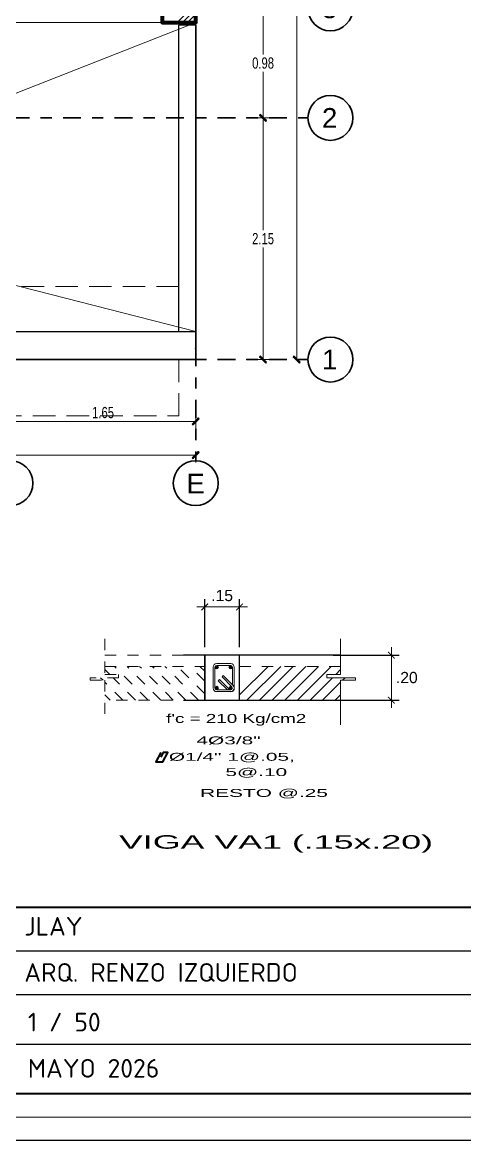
# Model space of a CAD drawing. Header units: millimetres. Extents: x 10559 to 10691, y -16579 to -16550.
# Drawn here: x 10623.51 to 10627.45, y -16579.17 to -16569.22 of the extents above; entities that cross this region are included whole.
import ezdxf
from ezdxf.enums import TextEntityAlignment as Align

# ---------------------------------------------------------------- set-up
doc = ezdxf.new("R2010")
doc.units = ezdxf.units.MM
for name, pattern in [('HIDDEN', [0.375, 0.25, -0.125]), ('Punto & Rayas', [0.335139, 0.15875, -0.088194, 0, -0.088194]), ('TRAZOS', [0.75, 0.5, -0.25])]:
    doc.linetypes.add(name, pattern=pattern)
for name, color, linetype, lineweight in [('ALIGERADO', 116, 'Continuous', 5), ('CIMIENTOS', 8, 'Continuous', 40), ('COLUMNAS', 3, 'Continuous', 80), ('Cotas', 8, 'Continuous', 13), ('CV', 1, 'Continuous', 50), ('LETRAS 1', 8, 'Continuous', 5), ('Muro sin techar', 160, 'Continuous', 40), ('P4', 144, 'Continuous', 40), ('P6', 255, 'Continuous', 20), ('Pluma 0.09', 5, 'Continuous', 0), ('Relleno', 4, 'Continuous', 20), ('VIGAS', 1, 'Continuous', 20)]:
    doc.layers.add(name, color=color, linetype=linetype, lineweight=lineweight)
doc.layers.add('Nuevo_Estructura - Forjados', color=7, linetype='Continuous')
doc.layers.add('Textos', color=8, linetype='Continuous')
doc.layers.add('Nuevo_Estructura - Forjados_Pluma_Nº__209', color=7, linetype='Continuous', lineweight=30, true_color=0x3e4f7b)
doc.layers.add('Nuevo_Estructura - Forjados_Pluma_Nº__219', color=7, linetype='Continuous', lineweight=13, true_color=0x404b6a)
doc.styles.add('ARIAL', font='arial.ttf')
doc.styles.add('Estilo_Generado_1', font='arial.ttf')
doc.styles.add('mahico', font='GOTHIC.TTF', dxfattribs={"width": 0.75})
doc.styles.get("Standard").update_dxf_attribs({"font": 'arial.ttf'})
doc.styles.add('style1', font='arial.ttf')
doc.dimstyles.new('Copia de 50 P', dxfattribs={"dimtxt": 0.1, "dimasz": 0.01, "dimexe": 0.065, "dimexo": 0.0625, "dimgap": 0.025, "dimtad": 1, "dimtih": 1, "dimtoh": 1, "dimzin": 0, "dimdsep": 46, "dimtxsty": 'mahico', "dimblk": 'pa cotas', "dimcen": 0.09, "dimdle": 0.3, "dimclrd": 256, "dimclre": 256, "dimclrt": 256, "dimadec": 0, "dimazin": 0, "dimtfac": 1, "dimtofl": 0, "dimtmove": 0, "dimatfit": 3, "dimfxl": 0.15, "dimfxlon": 1, "dimtolj": 1, "dimtzin": 0, "dimlwd": 5, "dimlwe": 5, "dimarcsym": 0})
doc.dimstyles.new('leo', dxfattribs={"dimtxt": 0.1, "dimasz": 0.06, "dimexe": 0.07, "dimexo": 0.07, "dimgap": 0.05, "dimtad": 2, "dimzin": 4, "dimdsep": 46, "dimtxsty": 'style1', "dimblk": 'ARCHTICK', "dimcen": 2, "dimdle": 0.07, "dimclrd": 256, "dimclre": 256, "dimclrt": 7, "dimaunit": 1, "dimadec": 4, "dimazin": 1, "dimtfac": 1, "dimtix": 1, "dimtmove": 0, "dimatfit": 3, "dimfxl": 0.07, "dimtolj": 1, "dimlwd": 5, "dimarcsym": 0})

# ---------------------------------------------------------------- blocks, each defined once
blk = doc.blocks.new('HTRHTRHTR')
for p, q in [((3400.57, -122.31), (4235.83, -122.31)), ((3944.67, -122.31), (3596.93, -122.31)), ((3909.89, -130.47), (3582.74, -130.47)), ((3909.89, -138.63), (3582.74, -138.63)), ((3909.89, -147.86), (3753.41, -147.86)), ((4235.83, -157.09), (3400.57, -157.09)), ((3400.57, -157.09), (4235.83, -157.09)), ((3770.8, -157.09), (3944.67, -157.09)), ((4244.53, -165.78), (3391.88, -165.78))]:
    blk.add_line(p, q)
at = {"layer": 'P4', "color": 7}
for p, q in [((3400.57, -122.31), (4235.83, -122.31)), ((4235.83, -157.09), (3400.57, -157.09))]:
    blk.add_line(p, q, dxfattribs=at)
at = {"layer": 'P6', "color": 7}
blk.add_line((4240.18, -161.44), (3396.22, -161.44), dxfattribs=at)
at = {"char_height": 3.4774, "attachment_point": 1}
for s, width, heights, insert in [('{\\fISOCPEUR|b0|i0|c0|p34;JLAY}', 4.5892, [0], (3799.74, -124.11)), ('{\\fISOCPEUR|b0|i0|c0|p34;ARQ. RENZO IZQUIERDO}', 60.2049, [0], (3799.74, -132.71)), ('{\\fISOCPEUR|b0|i0|c0|p34;1 / 50}', 38.6139, [0], (3800.4, -141.96)), ('{\\fISOCPEUR|b0|i0|c0|p34;MAYO 2026}', 48.5378, [3.48], (3800.4, -150.57))]:
    blk.add_mtext_dynamic_manual_height_columns(s, width=width, gutter_width=1.07, heights=heights, dxfattribs=dict(at, insert=insert))
blk = doc.blocks.new('Marcador de red estándar')
at = {"layer": 'Nuevo_Estructura - Forjados_Pluma_Nº__209', "color": 167, "linetype": 'Punto & Rayas', "lineweight": 30, "true_color": 0x3e4f7b}
for q in [(-10.9, 0), (-7.9, 0)]:
    blk.add_line((-9.9, 0), q, dxfattribs=at)
at = {"layer": 'Nuevo_Estructura - Forjados_Pluma_Nº__209', "color": 167, "linetype": 'Continuous', "lineweight": 30, "true_color": 0x3e4f7b}
blk.add_circle((-11.1, 0), 0.2, dxfattribs=at)
at = {"layer": 'Nuevo_Estructura - Forjados_Pluma_Nº__209', "color": 167, "linetype": 'Punto & Rayas', "lineweight": 30, "true_color": 0x3e4f7b}
blk.add_point((-9.9, 0), dxfattribs=at)
blk.add_point((-9.9, 0), dxfattribs=at)
at = {"layer": 'Nuevo_Estructura - Forjados_Pluma_Nº__219', "color": 167, "lineweight": 13, "true_color": 0x404b6a, "style": 'Estilo_Generado_1'}
for tag, p in [('AC_MarkerText_1_0', (-10.9725, -0.04)), ('AC_MarkerText_1_1', (11.2275, -0.04))]:
    blk.add_attdef(tag, text='', height=0.175, rotation=270, dxfattribs=at).set_placement(p, align=Align.TOP_CENTER)
blk = doc.blocks.new('Marcador de red estándar_2')
at = {"layer": 'Nuevo_Estructura - Forjados_Pluma_Nº__209', "color": 167, "linetype": 'Punto & Rayas', "lineweight": 30, "true_color": 0x3e4f7b}
for p, q in [((-0.9423, 0), (-4.5, 0)), ((0.9423, 0), (4.5, 0))]:
    blk.add_line(p, q, dxfattribs=at)
at = {"layer": 'Nuevo_Estructura - Forjados_Pluma_Nº__209', "color": 167, "linetype": 'Continuous', "lineweight": 30, "true_color": 0x3e4f7b}
for centre in [(-4.7, 0), (4.7, 0)]:
    blk.add_circle(centre, 0.2, dxfattribs=at)
at = {"layer": 'Nuevo_Estructura - Forjados_Pluma_Nº__209', "color": 167, "linetype": 'Punto & Rayas', "lineweight": 30, "true_color": 0x3e4f7b}
blk.add_point((0.9423, 0), dxfattribs=at)
blk.add_point((0.9423, 0), dxfattribs=at)
at = {"layer": 'Nuevo_Estructura - Forjados_Pluma_Nº__219', "color": 167, "lineweight": 13, "true_color": 0x404b6a, "style": 'Estilo_Generado_1'}
for tag, p in [('AC_MarkerText_1_0', (-4.7, -0.1675)), ('AC_MarkerText_1_1', (4.7, -0.1675))]:
    blk.add_attdef(tag, text='', height=0.175, rotation=180, dxfattribs=at).set_placement(p, align=Align.TOP_CENTER)
blk = doc.blocks.new('pa cotas')
h = blk.add_hatch(color=256)
h.paths.add_polyline_path([(2.38, 3.09), (-3.09, -2.38), (-2.38, -3.09)])
h.paths.add_polyline_path([(3.09, 2.38), (2.38, 3.09), (-2.38, -3.09)])
blk.add_line((-2.38, -3.09), (2.38, 3.09))
blk.add_lwpolyline([(3.09, 2.38), (2.38, 3.09), (-3.09, -2.38), (-2.38, -3.09)], close=True)
blk = doc.blocks.new('*D493')
at = {"lineweight": 5, "transparency": 16777216}
for p, q in [((10608.2027, -16552.1931), (10608.4177, -16552.1931)), ((10608.3527, -16552.2031), (10608.3527, -16562.1156)), ((10608.3527, -16572.1831), (10608.3527, -16562.2706)), ((10608.3527, -16572.1931), (10608.4177, -16572.1931))]:
    blk.add_line(p, q, dxfattribs=at)
at = {"layer": 'Defpoints', "color": 0, "transparency": 16777216}
for p in [(10607.4527, -16552.1931), (10608.3527, -16572.1931), (10608.3527, -16572.1931)]:
    blk.add_point(p, dxfattribs=at)
at = {"lineweight": 5, "transparency": 16777216, "xscale": 0.01, "yscale": 0.01, "zscale": 0.01}
for p, rotation in [((10608.3527, -16552.1931), 90), ((10608.3527, -16572.1931), 270)]:
    blk.add_blockref('pa cotas', p, dxfattribs=dict(at, rotation=rotation))
at = {"transparency": 16777216, "insert": (10608.3527, -16562.1931), "char_height": 0.1, "attachment_point": 5, "style": 'mahico'}
blk.add_mtext('\\A1;20.00', dxfattribs=at)
blk = doc.blocks.new('*D502')
at = {"lineweight": 5, "transparency": 16777216}
for p, q in [((10607.9027, -16569.0681), (10608.1177, -16569.0681)), ((10608.0527, -16569.0781), (10608.0527, -16569.4781)), ((10608.0527, -16570.0332), (10608.0527, -16569.6332)), ((10607.9027, -16570.0432), (10608.1177, -16570.0432))]:
    blk.add_line(p, q, dxfattribs=at)
at = {"layer": 'Defpoints', "color": 0, "transparency": 16777216}
for p in [(10607.4527, -16569.0681), (10607.4527, -16570.0432), (10608.0527, -16570.0432)]:
    blk.add_point(p, dxfattribs=at)
at = {"lineweight": 5, "transparency": 16777216, "xscale": 0.01, "yscale": 0.01, "zscale": 0.01}
for p, rotation in [((10608.0527, -16569.0681), 90), ((10608.0527, -16570.0432), 270)]:
    blk.add_blockref('pa cotas', p, dxfattribs=dict(at, rotation=rotation))
at = {"transparency": 16777216, "insert": (10608.0527, -16569.5556), "char_height": 0.1, "attachment_point": 5, "style": 'mahico'}
blk.add_mtext('\\A1;0.98', dxfattribs=at)
blk = doc.blocks.new('*D503')
at = {"lineweight": 5, "transparency": 16777216}
for p, q in [((10607.9027, -16570.0432), (10608.1177, -16570.0432)), ((10608.0527, -16570.0532), (10608.0527, -16571.0406)), ((10608.0527, -16572.1831), (10608.0527, -16571.1957)), ((10607.9027, -16572.1931), (10608.1177, -16572.1931))]:
    blk.add_line(p, q, dxfattribs=at)
at = {"layer": 'Defpoints', "color": 0, "transparency": 16777216}
for p in [(10607.4527, -16570.0432), (10607.4527, -16572.1931), (10608.0527, -16572.1931)]:
    blk.add_point(p, dxfattribs=at)
at = {"lineweight": 5, "transparency": 16777216, "xscale": 0.01, "yscale": 0.01, "zscale": 0.01}
for p, rotation in [((10608.0527, -16570.0432), 90), ((10608.0527, -16572.1931), 270)]:
    blk.add_blockref('pa cotas', p, dxfattribs=dict(at, rotation=rotation))
at = {"transparency": 16777216, "insert": (10608.0527, -16571.1181), "char_height": 0.1, "attachment_point": 5, "style": 'mahico'}
blk.add_mtext('\\A1;2.15', dxfattribs=at)
blk = doc.blocks.new('*D479')
at = {"lineweight": 5, "transparency": 16777216}
for p, q in [((10600.4527, -16572.8931), (10600.4527, -16573.1081)), ((10600.4627, -16573.0431), (10607.4427, -16573.0431)), ((10607.4527, -16573.0431), (10607.4527, -16573.1081))]:
    blk.add_line(p, q, dxfattribs=at)
at = {"layer": 'Defpoints', "color": 0, "transparency": 16777216}
for p in [(10600.4527, -16572.1431), (10607.4527, -16573.0431), (10607.4527, -16573.0431)]:
    blk.add_point(p, dxfattribs=at)
at = {"lineweight": 5, "transparency": 16777216, "xscale": 0.01, "yscale": 0.01, "zscale": 0.01, "rotation": 180}
blk.add_blockref('pa cotas', (10600.4527, -16573.0431), dxfattribs=at)
at = {"lineweight": 5, "transparency": 16777216, "xscale": 0.01, "yscale": 0.01, "zscale": 0.01}
blk.add_blockref('pa cotas', (10607.4527, -16573.0431), dxfattribs=at)
at = {"transparency": 16777216, "insert": (10603.9527, -16572.9656), "char_height": 0.1, "attachment_point": 5, "style": 'mahico'}
blk.add_mtext('\\A1;7.00', dxfattribs=at)
blk = doc.blocks.new('*D485')
at = {"lineweight": 5, "transparency": 16777216}
for p, q in [((10605.8027, -16572.5931), (10605.8027, -16572.8081)), ((10607.4527, -16572.5931), (10607.4527, -16572.8081)), ((10605.8127, -16572.7431), (10607.4427, -16572.7431))]:
    blk.add_line(p, q, dxfattribs=at)
at = {"layer": 'Defpoints', "color": 0, "transparency": 16777216}
for p in [(10605.8027, -16572.1931), (10607.4527, -16572.1931), (10607.4527, -16572.7431)]:
    blk.add_point(p, dxfattribs=at)
at = {"lineweight": 5, "transparency": 16777216, "xscale": 0.01, "yscale": 0.01, "zscale": 0.01, "rotation": 180}
blk.add_blockref('pa cotas', (10605.8027, -16572.7431), dxfattribs=at)
at = {"lineweight": 5, "transparency": 16777216, "xscale": 0.01, "yscale": 0.01, "zscale": 0.01}
blk.add_blockref('pa cotas', (10607.4527, -16572.7431), dxfattribs=at)
at = {"transparency": 16777216, "insert": (10606.6277, -16572.6656), "char_height": 0.1, "attachment_point": 5, "style": 'mahico'}
blk.add_mtext('\\A1;1.65', dxfattribs=at)
blk = doc.blocks.new('_ARCHTICK')
at = {"color": 0, "linetype": 'ByBlock', "const_width": 0.15}
blk.add_lwpolyline([(-0.5, -0.5), (0.5, 0.5)], dxfattribs=at)
blk = doc.blocks.new('*D91')
at = {"layer": 'Cotas', "linetype": 'Continuous', "lineweight": -2, "ltscale": 1.5, "transparency": 16777216}
for p, q in [((10625.1359, -16580.5916), (10625.1359, -16580.1629)), ((10625.4457, -16580.5916), (10625.4457, -16580.1629))]:
    blk.add_line(p, q, dxfattribs=at)
at = {"layer": 'Cotas', "linetype": 'Continuous', "lineweight": 5, "ltscale": 1.5, "transparency": 16777216}
blk.add_line((10625.0659, -16580.2329), (10625.5157, -16580.2329), dxfattribs=at)
at = {"layer": 'Defpoints', "color": 0, "linetype": 'Continuous', "ltscale": 1.5, "transparency": 16777216}
for p in [(10625.4457, -16580.2329), (10625.1359, -16580.6616), (10625.4457, -16580.6616)]:
    blk.add_point(p, dxfattribs=at)
at = {"layer": 'Cotas', "linetype": 'Continuous', "lineweight": 5, "ltscale": 1.5, "transparency": 16777216, "xscale": 0.06, "yscale": 0.06, "zscale": 0.06, "rotation": 180}
blk.add_blockref('_ARCHTICK', (10625.1359, -16580.2329), dxfattribs=at)
at = {"layer": 'Cotas', "linetype": 'Continuous', "lineweight": 5, "ltscale": 1.5, "transparency": 16777216, "xscale": 0.06, "yscale": 0.06, "zscale": 0.06}
blk.add_blockref('_ARCHTICK', (10625.4457, -16580.2329), dxfattribs=at)
at = {"layer": 'Cotas', "color": 7, "linetype": 'Continuous', "ltscale": 1.5, "transparency": 16777216, "insert": (10625.2908, -16580.1318), "char_height": 0.1, "attachment_point": 5, "style": 'style1'}
blk.add_mtext('\\A1;.15', dxfattribs=at)
blk = doc.blocks.new('*D92')
at = {"layer": 'Cotas', "linetype": 'Continuous', "lineweight": -2, "ltscale": 1.5, "transparency": 16777216}
for p, q in [((10626.2795, -16580.6616), (10626.8681, -16580.6616)), ((10626.2795, -16581.0616), (10626.8681, -16581.0616))]:
    blk.add_line(p, q, dxfattribs=at)
at = {"layer": 'Cotas', "linetype": 'Continuous', "lineweight": 5, "ltscale": 1.5, "transparency": 16777216}
blk.add_line((10626.7981, -16581.1316), (10626.7981, -16580.5916), dxfattribs=at)
at = {"layer": 'Defpoints', "color": 0, "linetype": 'Continuous', "ltscale": 1.5, "transparency": 16777216}
for p in [(10626.2095, -16580.6616), (10626.7981, -16580.6616), (10626.2095, -16581.0616)]:
    blk.add_point(p, dxfattribs=at)
at = {"layer": 'Cotas', "linetype": 'Continuous', "lineweight": 5, "ltscale": 1.5, "transparency": 16777216, "xscale": 0.06, "yscale": 0.06, "zscale": 0.06}
for p, rotation in [((10626.7981, -16580.6616), 90), ((10626.7981, -16581.0616), 270)]:
    blk.add_blockref('_ARCHTICK', p, dxfattribs=dict(at, rotation=rotation))
at = {"layer": 'Cotas', "color": 7, "linetype": 'Continuous', "ltscale": 1.5, "transparency": 16777216, "insert": (10626.9355, -16580.8616), "char_height": 0.1, "attachment_point": 5, "style": 'style1'}
blk.add_mtext('\\A1;.20', dxfattribs=at)
blk = doc.blocks.new('fdvfvfdvdf')
at = {"layer": 'Nuevo_Estructura - Forjados', "color": 8, "linetype": 'Continuous', "lineweight": 15, "rotation": 90}
blk.add_blockref('Marcador de red estándar', (10605.8027, -16562.1931), dxfattribs=at)
at = {"layer": 'Nuevo_Estructura - Forjados', "color": 8, "linetype": 'Continuous', "lineweight": 15}
ref = blk.add_blockref('Marcador de red estándar', (10607.4527, -16562.1931), dxfattribs=dict(at, rotation=90))
ref.add_attrib('AC_MarkerText_1', 'E', dxfattribs={"layer": 'Nuevo_Estructura - Forjados_Pluma_Nº__219', "color": 167, "lineweight": 13, "true_color": 0x404b6a, "height": 0.175, "style": 'Estilo_Generado_1'}).set_placement((10607.4527, -16573.2093), align=Align.TOP_CENTER)
ref = blk.add_blockref('Marcador de red estándar_2', (10603.9527, -16569.0681), dxfattribs=dict(at, rotation=180))
ref.add_attrib('AC_MarkerText_1', '3', dxfattribs={"layer": 'Nuevo_Estructura - Forjados_Pluma_Nº__219', "color": 167, "lineweight": 13, "true_color": 0x404b6a, "height": 0.175, "style": 'Estilo_Generado_1'}).set_placement((10608.6454, -16568.9806), align=Align.TOP_CENTER)
ref.add_attrib('AC_MarkerText_1_1', '3', dxfattribs={"layer": 'Nuevo_Estructura - Forjados_Pluma_Nº__219', "color": 167, "lineweight": 13, "true_color": 0x404b6a, "height": 0.175, "style": 'Estilo_Generado_1'}).set_placement((10599.2473, -16568.9806), align=Align.TOP_CENTER)
ref = blk.add_blockref('Marcador de red estándar_2', (10603.9527, -16570.0432), dxfattribs=dict(at, rotation=180))
ref.add_attrib('AC_MarkerText_1', '2', dxfattribs={"layer": 'Nuevo_Estructura - Forjados_Pluma_Nº__219', "color": 167, "lineweight": 13, "true_color": 0x404b6a, "height": 0.175, "style": 'Estilo_Generado_1'}).set_placement((10608.6454, -16569.9557), align=Align.TOP_CENTER)
ref.add_attrib('AC_MarkerText_1_1', '2', dxfattribs={"layer": 'Nuevo_Estructura - Forjados_Pluma_Nº__219', "color": 167, "lineweight": 13, "true_color": 0x404b6a, "height": 0.175, "style": 'Estilo_Generado_1'}).set_placement((10599.2473, -16569.9557), align=Align.TOP_CENTER)
ref = blk.add_blockref('Marcador de red estándar_2', (10603.9527, -16572.1931), dxfattribs=dict(at, rotation=180))
ref.add_attrib('AC_MarkerText_1', '1', dxfattribs={"layer": 'Nuevo_Estructura - Forjados_Pluma_Nº__219', "color": 167, "lineweight": 13, "true_color": 0x404b6a, "height": 0.175, "style": 'Estilo_Generado_1'}).set_placement((10608.6454, -16572.1056), align=Align.TOP_CENTER)
ref.add_attrib('AC_MarkerText_1_1', '1', dxfattribs={"layer": 'Nuevo_Estructura - Forjados_Pluma_Nº__219', "color": 167, "lineweight": 13, "true_color": 0x404b6a, "height": 0.175, "style": 'Estilo_Generado_1'}).set_placement((10599.2473, -16572.1056), align=Align.TOP_CENTER)
dim = blk.add_linear_dim(base=(10608.3527, -16572.1931), p1=(10607.4527, -16552.1931), p2=(10608.3527, -16572.1931), angle=270, dimstyle='Copia de 50 P')
dim.commit()
dim.dimension.update_dxf_attribs({"geometry": '*D493', "text_midpoint": (10608.3527, -16562.1931)})
for base, p1, p2, picture, middle in [((10608.0527, -16570.0432), (10607.4527, -16569.0681), (10607.4527, -16570.0432), '*D502', (10608.0527, -16569.5556)), ((10608.0527, -16572.1931), (10607.4527, -16570.0432), (10607.4527, -16572.1931), '*D503', (10608.0527, -16571.1181))]:
    dim = blk.add_linear_dim(base=base, p1=p1, p2=p2, angle=270, dimstyle='Copia de 50 P', override={"dimtmove": 1})
    dim.commit()
    dim.dimension.update_dxf_attribs({"geometry": picture, "text_midpoint": middle})
dim = blk.add_linear_dim(base=(10607.4527, -16573.0431), p1=(10600.4527, -16572.1431), p2=(10607.4527, -16573.0431), dimstyle='Copia de 50 P')
dim.commit()
dim.dimension.update_dxf_attribs({"geometry": '*D479', "text_midpoint": (10603.9527, -16572.9656)})
dim = blk.add_linear_dim(base=(10607.4527, -16572.7431), p1=(10605.8027, -16572.1931), p2=(10607.4527, -16572.1931), dimstyle='Copia de 50 P', override={"dimtmove": 1})
dim.commit()
dim.dimension.update_dxf_attribs({"geometry": '*D485', "text_midpoint": (10606.6277, -16572.6656)})
blk = doc.blocks.new('FRFREFRE')
at = {"layer": 'ALIGERADO', "color": 2, "linetype": 'TRAZOS', "ltscale": 0.175}
for p, q in [((10624.247, -16580.5176), (10624.247, -16580.8327)), ((10624.247, -16580.6616), (10625.0477, -16580.6616)), ((10624.2477, -16580.7616), (10625.1359, -16580.7616)), ((10626.3453, -16580.7616), (10625.4457, -16580.7616)), ((10624.1157, -16580.8621), (10624.1157, -16580.8847)), ((10624.3691, -16580.8621), (10624.1157, -16580.8621)), ((10624.2302, -16580.8847), (10624.2076, -16580.8621)), ((10624.247, -16580.8327), (10624.3691, -16580.8327)), ((10624.3691, -16580.8327), (10624.3691, -16580.8621)), ((10624.1157, -16580.8847), (10624.247, -16580.8847)), ((10624.118, -16580.8847), (10624.1164, -16580.8831)), ((10624.247, -16580.8847), (10624.247, -16581.2804)), ((10625.0477, -16581.0616), (10624.247, -16581.0616))]:
    blk.add_line(p, q, dxfattribs=at)
at = {"layer": 'ALIGERADO', "color": 2, "ltscale": 0.75}
for p, q in [((10626.346, -16580.5176), (10626.346, -16580.8327)), ((10626.2239, -16580.8327), (10626.2239, -16580.8621)), ((10626.346, -16580.8327), (10626.2239, -16580.8327)), ((10626.2239, -16580.8621), (10626.4773, -16580.8621)), ((10626.4773, -16580.8621), (10626.4773, -16580.8847)), ((10626.346, -16580.8847), (10626.346, -16581.2804)), ((10626.4773, -16580.8847), (10626.346, -16580.8847))]:
    blk.add_line(p, q, dxfattribs=at)
at = {"layer": 'ALIGERADO', "color": 9, "linetype": 'TRAZOS', "ltscale": 0.175}
for p, q in [((10624.6316, -16581.0616), (10624.3316, -16580.7616)), ((10624.7439, -16581.0616), (10624.4439, -16580.7616)), ((10624.8561, -16581.0616), (10624.5561, -16580.7616)), ((10624.9684, -16581.0616), (10624.6684, -16580.7616)), ((10625.0806, -16581.0616), (10624.7806, -16580.7616)), ((10625.1359, -16581.0046), (10624.8929, -16580.7616)), ((10625.1359, -16580.8923), (10625.0052, -16580.7616)), ((10625.1359, -16580.8041), (10625.0934, -16580.7616)), ((10624.5194, -16581.0616), (10624.3198, -16580.8621)), ((10624.4071, -16581.0616), (10624.2477, -16580.9022)), ((10624.2949, -16581.0616), (10624.2477, -16581.0144))]:
    blk.add_line(p, q, dxfattribs=at)
at = {"layer": 'ALIGERADO', "color": 9, "ltscale": 0.75}
for p, q in [((10625.4457, -16581.016), (10625.7001, -16580.7616)), ((10625.5124, -16581.0616), (10625.8124, -16580.7616)), ((10625.6246, -16581.0616), (10625.9246, -16580.7616)), ((10625.7369, -16581.0616), (10626.0369, -16580.7616)), ((10625.8491, -16581.0616), (10626.1491, -16580.7616)), ((10625.9614, -16581.0616), (10626.2614, -16580.7616)), ((10624.2905, -16580.8327), (10624.2477, -16580.7899)), ((10626.0736, -16581.0616), (10626.2732, -16580.8621)), ((10626.3026, -16580.8327), (10626.3453, -16580.7899)), ((10626.3628, -16580.8847), (10626.3854, -16580.8621)), ((10626.1859, -16581.0616), (10626.3453, -16580.9022)), ((10626.2982, -16581.0616), (10626.3453, -16581.0144))]:
    blk.add_line(p, q, dxfattribs=at)
at = {"layer": 'ALIGERADO', "color": 20, "ltscale": 0.75}
blk.add_line((10626.4751, -16580.8847), (10626.4767, -16580.8831), dxfattribs=at)
at = {"layer": 'CIMIENTOS', "color": 8, "linetype": 'Continuous', "ltscale": 1.5}
blk.add_lwpolyline([(10624.7444, -16581.5266), (10624.7019, -16581.6103), (10624.7637, -16581.6103), (10624.8062, -16581.5266), (10624.7666, -16581.5266), (10624.7443, -16581.5685)], dxfattribs=at)
at = {"layer": 'CV', "color": 2, "lineweight": -3, "ltscale": 0.1}
for p, q in [((10625.5453, -16580.6616), (10624.948, -16580.6616)), ((10625.1359, -16580.6616), (10625.1359, -16581.0616)), ((10625.1359, -16581.0616), (10625.1359, -16580.6616)), ((10625.4457, -16581.0616), (10625.4457, -16580.6616)), ((10626.346, -16580.6616), (10625.5453, -16580.6616)), ((10624.948, -16581.0616), (10625.5453, -16581.0616)), ((10625.5453, -16581.0616), (10626.346, -16581.0616))]:
    blk.add_line(p, q, dxfattribs=at)
at = {"layer": 'Relleno', "color": 1, "linetype": 'Continuous'}
for p, q in [((10625.2268, -16580.7684), (10625.2268, -16580.9549)), ((10625.3833, -16580.7684), (10625.3833, -16580.9258)), ((10625.3015, -16580.844), (10625.2903, -16580.8552)), ((10625.3787, -16580.9436), (10625.2903, -16580.8552)), ((10625.3899, -16580.9324), (10625.3015, -16580.844)), ((10625.2678, -16580.8777), (10625.2566, -16580.8889)), ((10625.3384, -16580.9707), (10625.2566, -16580.8889)), ((10625.3562, -16580.9661), (10625.2678, -16580.8777))]:
    blk.add_line(p, q, dxfattribs=at)
for points in [[(10625.2109, -16580.7684), (10625.2109, -16580.9549)], [(10625.2426, -16580.7366), (10625.3674, -16580.7366)], [(10625.2426, -16580.7525), (10625.3674, -16580.7525)], [(10625.3833, -16580.9258), (10625.3833, -16580.7684)], [(10625.3992, -16580.9549), (10625.3992, -16580.7684)], [(10625.3992, -16580.7684), (10625.3992, -16580.9549)], [(10625.2426, -16580.9707), (10625.3674, -16580.9707)], [(10625.2426, -16580.9866), (10625.3674, -16580.9866)]]:
    blk.add_lwpolyline(points, dxfattribs=at)
at = {"layer": 'Relleno', "color": 1, "ltscale": 0.25, "const_width": 0.0159}
for points in [[(10625.2426, -16580.7604, 1), (10625.2426, -16580.7763, 1)], [(10625.3674, -16580.7604, -1), (10625.3674, -16580.7763, -1)], [(10625.2426, -16580.9469, 1), (10625.2426, -16580.9628, 1)], [(10625.3674, -16580.9469, 1), (10625.3674, -16580.9628, 1)], [(10625.3674, -16580.9469, -1), (10625.3674, -16580.9628, -1)]]:
    blk.add_lwpolyline(points, format="xyb", close=True, dxfattribs=at)
at = {"layer": 'Relleno', "color": 1, "linetype": 'Continuous', "ltscale": 0.01, "const_width": 0.0159}
blk.add_lwpolyline([(10625.3674, -16580.7604, 1), (10625.3674, -16580.7763, 1)], format="xyb", close=True, dxfattribs=at)
at = {"layer": 'Relleno', "color": 1, "ltscale": 0.25}
for centre in [(10625.2426, -16580.7684), (10625.3674, -16580.7684), (10625.2426, -16580.9549), (10625.3674, -16580.9549), (10625.3674, -16580.9549)]:
    blk.add_circle(centre, 0.0159, dxfattribs=at)
at = {"layer": 'Relleno', "color": 1, "linetype": 'Continuous', "ltscale": 0.01}
blk.add_circle((10625.3674, -16580.7684), 0.0159, dxfattribs=at)
at = {"layer": 'Relleno', "color": 1, "ltscale": 0.25}
for centre, radius, start, end in [((10625.2426, -16580.7684), 0.0317, 90, 180), ((10625.3674, -16580.7684), 0.0317, 0, 90), ((10625.2426, -16580.9549), 0.0317, 180, 270), ((10625.3674, -16580.9549), 0.0318, 270, 45), ((10625.3674, -16580.9549), 0.0317, 270, 0)]:
    blk.add_arc(centre, radius, start, end, dxfattribs=at)
at = {"layer": 'Relleno', "color": 1, "linetype": 'Continuous', "ltscale": 0.01}
blk.add_arc((10625.3674, -16580.7684), 0.0317, 0, 90, dxfattribs=at)
at = {"layer": 'LETRAS 1', "color": 8, "linetype": 'Continuous', "ltscale": 0.05, "style": 'ARIAL', "width": 1.9}
for s, height, p in [('4Ø3/8"', 0.07, (10625.0617, -16581.4555)), ('Ø1/4" 1@.05,', 0.07, (10624.8165, -16581.6013)), ('5@.10', 0.07, (10625.3202, -16581.7375)), ('RESTO @.25', 0.07, (10625.0949, -16581.9229)), ('VIGA VA1 (.15x.20)', 0.12, (10624.3724, -16582.3838))]:
    blk.add_text(s, height=height, dxfattribs=at).set_placement(p)
at = {"layer": 'Textos', "color": 8, "style": 'ARIAL', "width": 1.5}
blk.add_text("f'c = 210 Kg/cm2", height=0.08, dxfattribs=at).set_placement((10624.7927, -16581.265))
at = {"layer": 'Cotas', "linetype": 'Continuous', "ltscale": 1.5}
dim = blk.add_linear_dim(base=(10625.4457, -16580.2329), p1=(10625.1359, -16580.6616), p2=(10625.4457, -16580.6616), dimstyle='leo', override={"dimtih": 1, "dimlfac": 0.5}, dxfattribs=at)
dim.commit()
dim.dimension.update_dxf_attribs({"geometry": '*D91', "text_midpoint": (10625.2908, -16580.1318)})
dim = blk.add_linear_dim(base=(10626.7981, -16580.6616), p1=(10626.2095, -16581.0616), p2=(10626.2095, -16580.6616), angle=90, dimstyle='leo', override={"dimtih": 1, "dimlfac": 0.5}, dxfattribs=at)
dim.commit()
dim.dimension.update_dxf_attribs({"geometry": '*D92', "text_midpoint": (10626.9355, -16580.8616)})

msp = doc.modelspace()

# ---------------------------------------------------------------- hatches: boundary and pattern name
at = {"layer": 'Pluma 0.09'}
h = msp.add_hatch(dxfattribs=at)
h.set_pattern_fill('LINE', color=256, scale=0.01, angle=45)
h.set_pattern_definition([(45, (0.735003, 3.239894), (-0.022450640303, 0.022450640303), [])])
h.paths.add_polyline_path([(10624.30573, -16554.21851), (10624.90573, -16554.21851), (10624.90573, -16553.76851), (10625.05573, -16553.76851), (10625.05573, -16569.21851), (10624.90573, -16569.21851), (10624.90573, -16554.36851), (10624.30573, -16554.36851)])

# ---------------------------------------------------------------- linework, layer by layer
at = {"lineweight": 60}
msp.add_line((10624.80573, -16569.21851), (10625.05573, -16569.21851), dxfattribs=at)
for p, q in [((10625.05573, -16572.21851), (10625.05573, -16569.21851)), ((10624.90573, -16571.96851), (10624.90573, -16569.24351)), ((10625.05573, -16569.24351), (10624.90573, -16569.24351)), ((10620.55573, -16571.96851), (10625.05573, -16571.96851)), ((10618.05573, -16572.21851), (10625.05573, -16572.21851))]:
    msp.add_line(p, q)
at = {"color": 251, "lineweight": 9, "true_color": 0x636466}
for points in [[(10625.05573, -16569.21851), (10618.05573, -16571.96851)], [(10618.20573, -16570.21853), (10625.05573, -16571.96851)]]:
    msp.add_lwpolyline(points, dxfattribs=at)
msp.add_lwpolyline([(10625.05573, -16569.24351), (10625.05573, -16572.21851), (10618.05573, -16572.21851), (10618.05573, -16570.24353)])
at = {"layer": 'COLUMNAS', "color": 1, "lineweight": 80, "ltscale": 0.2}
msp.add_lwpolyline([(10625.05573, -16568.96851), (10624.75573, -16568.96851), (10624.75573, -16569.21851), (10625.05573, -16569.21851)], close=True, dxfattribs=at)
at = {"layer": 'Muro sin techar', "color": 251, "linetype": 'HIDDEN', "lineweight": 9, "ltscale": 0.8, "true_color": 0x636466}
for points in [[(10624.90573, -16571.96851), (10624.90573, -16571.56851), (10621.20573, -16571.56851), (10621.20573, -16571.96851)], [(10621.20573, -16572.21851), (10621.20573, -16572.71851), (10624.90573, -16572.71851), (10624.90573, -16572.21851)]]:
    msp.add_lwpolyline(points, dxfattribs=at)
at = {"layer": 'VIGAS'}
msp.add_line((10618.20612, -16569.22388), (10624.75573, -16569.21851), dxfattribs=at)

# ---------------------------------------------------------------- block references
at = {"color": 251, "lineweight": 60, "xscale": 0.04776345228451045, "yscale": 0.04776345228451045, "zscale": 0.04776345228451045}
msp.add_blockref('HTRHTRHTR', (10442.04067, -16571.25012), dxfattribs=at)
for name, p in [('fdvfvfdvdf', (17.60298, -0.02538)), ('FRFREFRE', (0, 5.81294))]:
    msp.add_blockref(name, p)

doc.saveas('drawing.dxf')
